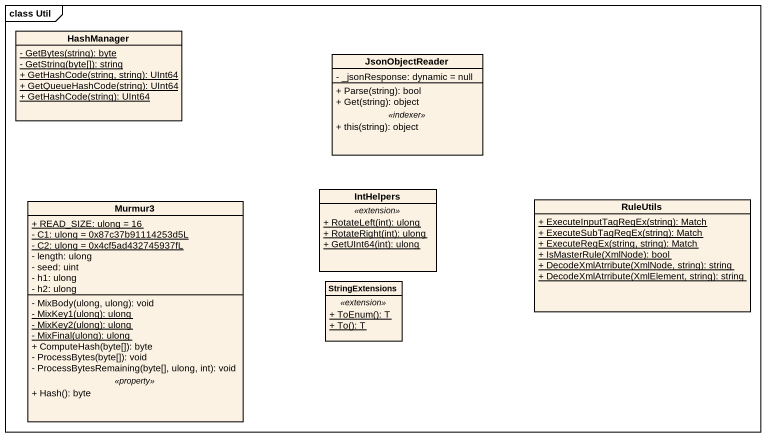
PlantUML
@startuml
mainframe class Util
hide circle
hide empty members
skinparam classAttributeIconSize 0
class HashManager {
  {static} - GetBytes(string): byte
  {static} - GetString(byte[]): string
  {static} + GetHashCode(string, string): UInt64
  {static} + GetQueueHashCode(string): UInt64
  {static} + GetHashCode(string): UInt64
}
class JsonObjectReader {
  - _jsonResponse: dynamic = null
  --
  + Parse(string): bool
  + Get(string): object
  .. <<indexer>> ..
  + this(string): object
}
class IntHelpers {
  .. <<extension>> ..
  {static} + RotateLeft(int): ulong
  {static} + RotateRight(int): ulong
  {static} + GetUInt64(int): ulong
}
class Murmur3 {
  {static} + READ_SIZE: ulong = 16
  {static} - C1: ulong = 0x87c37b91114253d5L
  {static} - C2: ulong = 0x4cf5ad432745937fL
  - length: ulong
  - seed: uint
  - h1: ulong
  - h2: ulong
  --
  - MixBody(ulong, ulong): void
  {static} - MixKey1(ulong): ulong
  {static} - MixKey2(ulong): ulong
  {static} - MixFinal(ulong): ulong
  + ComputeHash(byte[]): byte
  - ProcessBytes(byte[]): void
  - ProcessBytesRemaining(byte[], ulong, int): void
  .. <<property>> ..
  + Hash(): byte
}
class RuleUtils {
  {static} + ExecuteInputTagRegEx(string): Match
  {static} + ExecuteSubTagRegEx(string): Match
  {static} + ExecuteRegEx(string, string): Match
  {static} + IsMasterRule(XmlNode): bool
  {static} + DecodeXmlAtrribute(XmlNode, string): string
  {static} + DecodeXmlAtrribute(XmlElement, string): string
}
class StringExtensions {
  .. <<extension>> ..
  {static} + ToEnum(): T
  {static} + To(): T
}
@enduml
